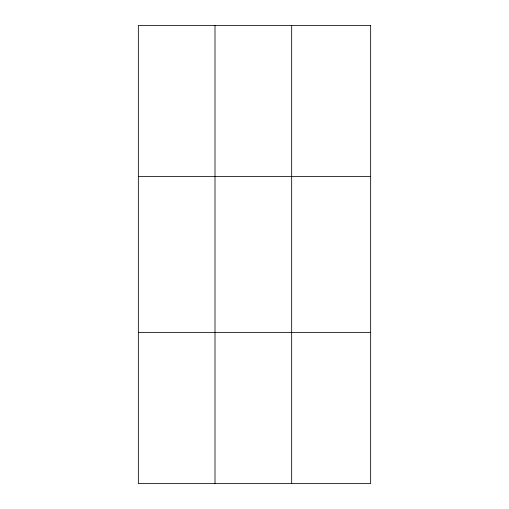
<?xml version="1.0" encoding="UTF-8"?>
<svg xmlns="http://www.w3.org/2000/svg" width="509" height="509" viewBox="0 0 509 509"><rect width="100%" height="100%" fill="white"/><g stroke="black" fill="none" stroke-linecap="round" stroke-linejoin="round"><path stroke-width="0.76" d="M215.008 25.45L215.008 483.55M291.67 25.45L291.67 483.55M138.346 176.623L370.654 176.623M138.346 332.377L370.654 332.377M370.654 25.45L370.654 483.55L138.346 483.55L138.346 25.45L370.654 25.45"/></g></svg>
